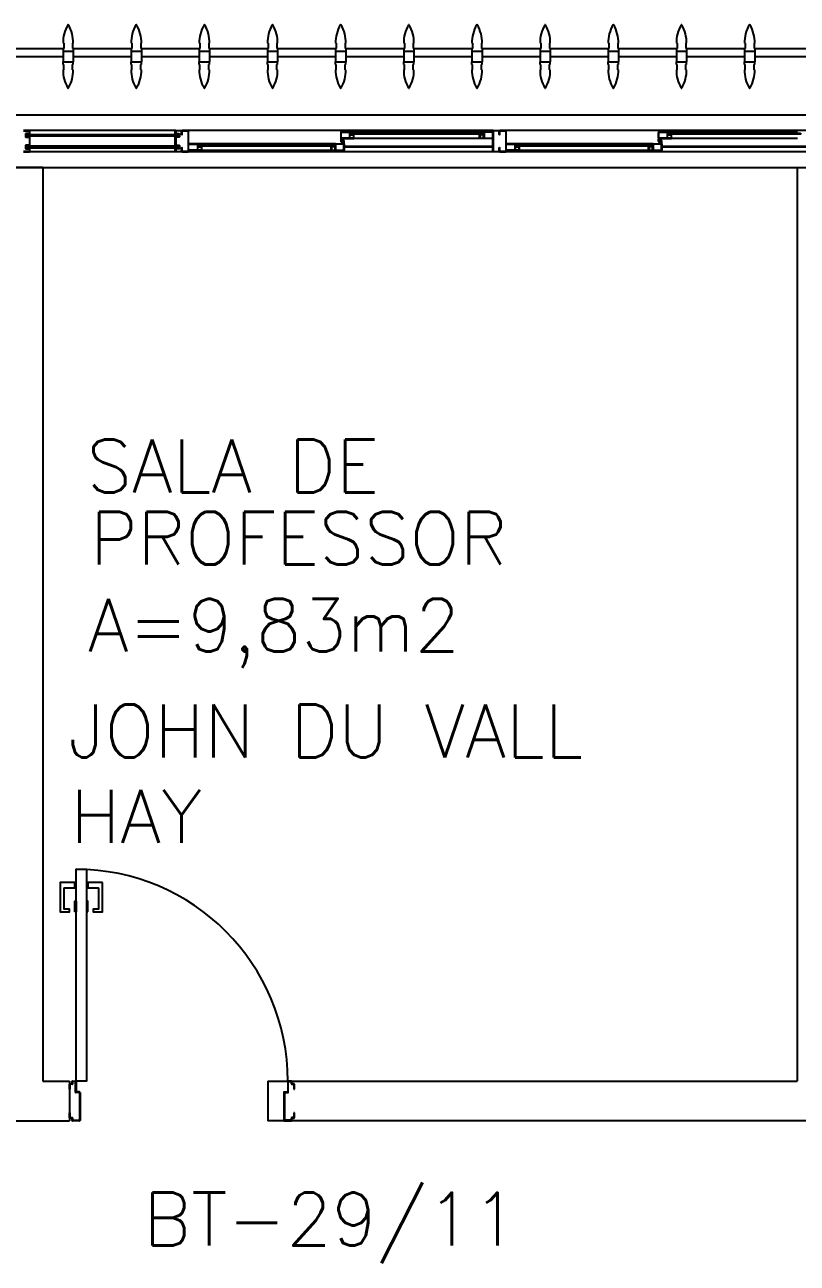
# Model space of a CAD drawing. Header units: millimetres. Extents: x 2128 to 2646, y 1972 to 2207.
# Drawn here: x 2404.043 to 2406.961, y 2021.227 to 2025.905 of the extents above; entities that cross this region are included whole.
import ezdxf

# ---------------------------------------------------------------- set-up
doc = ezdxf.new("R2010")
doc.units = ezdxf.units.MM
for name, color, linetype in [('AR-ALV', 2, 'Continuous'), ('AR-ESQ', 1, 'Continuous'), ('AR-PEITORIL', 1, 'Continuous'), ('AR-PORTA', 1, 'Continuous'), ('BR-PAINEL', 1, 'Continuous'), ('BR-SUPORTE', 1, 'Continuous'), ('DT-ESQ-BAGUETE-C', 1, 'Continuous'), ('DT-ESQ-BAGUETE-V', 1, 'Continuous'), ('DT-ESQ-CHAPA DOBRADA-V', 1, 'Continuous'), ('DT-ESQ-MARCO-V', 1, 'Continuous'), ('DT-ESQ-PERFIL CADEIRA-C', 2, 'Continuous'), ('DT-ESQ-PERFIL CADEIRA-V', 2, 'Continuous'), ('DT-ESQ-PERFIL U SIMPLES-C', 2, 'Continuous'), ('DT-ESQ-PERFIL U-C', 2, 'Continuous'), ('DT-ESQ-PERFIL U-V', 1, 'Continuous'), ('DT-ESQ-VIDRO-C', 2, 'Continuous'), ('DT-ESQ-VIDRO-V', 71, 'Continuous'), ('DT-TXTMOD', 1, 'Continuous'), ('ENDEREÇO', 2, 'Continuous'), ('maçaneta', 1, 'Continuous'), ('mov', 1, 'Continuous'), ('PM-PERFIL U-C', 2, 'Continuous'), ('pm1', 2, 'Continuous'), ('TEXTO', 2, 'Continuous'), ('Área', 2, 'Continuous')]:
    doc.layers.add(name, color=color, linetype=linetype)
doc.styles.add('S10', font='simplex.shx', dxfattribs={"height": 0.1})
doc.styles.add('UNB-100', font='simplex.shx', dxfattribs={"height": 0.2})
doc.styles.add('UNB1-100', font='simplex.shx', dxfattribs={"height": 0.2})

# ---------------------------------------------------------------- blocks, each defined once
blk = doc.blocks.new('EF35-P')
at = {"layer": 'DT-ESQ-BAGUETE-C', "ltscale": 0.1}
for points in [[(1.41, -0.08), (1.3965, -0.08), (1.3965, -0.0785), (1.4095, -0.0785, 0.414214), (1.41, -0.078), (1.41, -0.067, 0.414214), (1.4095, -0.0665), (1.3965, -0.0665), (1.3965, -0.065), (1.41, -0.065, -0.414214), (1.4115, -0.0665), (1.4115, -0.0785, -0.414214)], [(1.9015, -0.08), (1.915, -0.08), (1.915, -0.0785), (1.902, -0.0785, -0.414214), (1.9015, -0.078), (1.9015, -0.067, -0.414214), (1.902, -0.0665), (1.915, -0.0665), (1.915, -0.065), (1.9015, -0.065, 0.414214), (1.9, -0.0665), (1.9, -0.0785, 0.414214)], [(2.61, -0.08), (2.5965, -0.08), (2.5965, -0.0785), (2.6095, -0.0785, 0.414214), (2.61, -0.078), (2.61, -0.067, 0.414214), (2.6095, -0.0665), (2.5965, -0.0665), (2.5965, -0.065), (2.61, -0.065, -0.414214), (2.6115, -0.0665), (2.6115, -0.0785, -0.414214)], [(3.1015, -0.08), (3.115, -0.08), (3.115, -0.0785), (3.102, -0.0785, -0.414214), (3.1015, -0.078), (3.1015, -0.067, -0.414214), (3.102, -0.0665), (3.115, -0.0665), (3.115, -0.065), (3.1015, -0.065, 0.414214), (3.1, -0.0665), (3.1, -0.0785, 0.414214)], [(1.3265, -0.125), (1.34, -0.125), (1.34, -0.1235), (1.327, -0.1235, -0.414214), (1.3265, -0.123), (1.3265, -0.112, -0.414214), (1.327, -0.1115), (1.34, -0.1115), (1.34, -0.11), (1.3265, -0.11, 0.414214), (1.325, -0.1115), (1.325, -0.1235, 0.414214)], [(2.0485, -0.125), (2.035, -0.125), (2.035, -0.1235), (2.048, -0.1235, 0.414214), (2.0485, -0.123), (2.0485, -0.112, 0.414214), (2.048, -0.1115), (2.035, -0.1115), (2.035, -0.11), (2.0485, -0.11, -0.414214), (2.05, -0.1115), (2.05, -0.1235, -0.414214)], [(2.5265, -0.125), (2.54, -0.125), (2.54, -0.1235), (2.527, -0.1235, -0.414214), (2.5265, -0.123), (2.5265, -0.112, -0.414214), (2.527, -0.1115), (2.54, -0.1115), (2.54, -0.11), (2.5265, -0.11, 0.414214), (2.525, -0.1115), (2.525, -0.1235, 0.414214)]]:
    blk.add_lwpolyline(points, format="xyb", close=True, dxfattribs=at)
at = {"layer": 'DT-ESQ-BAGUETE-V', "ltscale": 0.1}
for p, q in [((1.41, -0.065), (1.9015, -0.065)), ((2.61, -0.065), (3.1015, -0.065)), ((0.8485, -0.11), (1.3265, -0.11)), ((2.0485, -0.11), (2.5265, -0.11))]:
    blk.add_line(p, q, dxfattribs=at)
at = {"layer": 'DT-ESQ-CHAPA DOBRADA-V', "ltscale": 0.1}
for p, q in [((0.8, -0.077), (1.3615, -0.077)), ((0.8, -0.08), (1.3615, -0.08)), ((2, -0.077), (2.5615, -0.077)), ((2, -0.08), (2.5615, -0.08))]:
    blk.add_line(p, q, dxfattribs=at)
at = {"layer": 'DT-ESQ-MARCO-V', "ltscale": 0.1}
for p, q in [((3.1985, -0.06), (3.7515, -0.06)), ((3.1985, -0.14), (3.7515, -0.14))]:
    blk.add_line(p, q, dxfattribs=at)
at = {"layer": 'DT-ESQ-PERFIL CADEIRA-C', "ltscale": 0.1}
for p, q in [((1.3635, -0.0885), (1.41, -0.0885)), ((1.95, -0.0885), (1.9015, -0.0885)), ((2.5635, -0.0885), (2.61, -0.0885)), ((3.15, -0.0885), (3.1015, -0.0885)), ((1.373, -0.1335), (1.3265, -0.1335)), ((2, -0.1335), (2.0485, -0.1335)), ((2.573, -0.1335), (2.5265, -0.1335))]:
    blk.add_line(p, q, dxfattribs=at)
for points in [[(1.41, -0.087, -1), (1.41, -0.09), (1.3635, -0.09, -0.414214), (1.3615, -0.088), (1.3615, -0.067, -0.414214), (1.3635, -0.065), (1.395, -0.065, -0.414214), (1.3965, -0.0665), (1.3965, -0.087)], [(1.3965, -0.0885, -0.198913), (1.3954, -0.0881, -0.198913), (1.395, -0.087), (1.395, -0.067, 0.414214), (1.3945, -0.0665), (1.3635, -0.0665, 0.414214), (1.363, -0.067), (1.363, -0.088, 0.414214), (1.3635, -0.0885)], [(1.9015, -0.09), (1.95, -0.09), (1.95, -0.0885), (1.915, -0.0885, 0.198912), (1.9161, -0.0881, 0.198913), (1.9165, -0.087), (1.9165, -0.067, -0.414214), (1.917, -0.0665), (1.95, -0.0665), (1.95, -0.065), (1.9165, -0.065, 0.414214), (1.915, -0.0665), (1.915, -0.0785), (1.915, -0.08), (1.915, -0.087), (1.9015, -0.087, 1)], [(2.61, -0.087, -1), (2.61, -0.09), (2.5635, -0.09, -0.414214), (2.5615, -0.088), (2.5615, -0.067, -0.414214), (2.5635, -0.065), (2.595, -0.065, -0.414214), (2.5965, -0.0665), (2.5965, -0.087)], [(2.5965, -0.0885, -0.198913), (2.5954, -0.0881, -0.198913), (2.595, -0.087), (2.595, -0.067, 0.414214), (2.5945, -0.0665), (2.5635, -0.0665, 0.414214), (2.563, -0.067), (2.563, -0.088, 0.414214), (2.5635, -0.0885)], [(3.1015, -0.09), (3.15, -0.09), (3.15, -0.0885), (3.115, -0.0885, 0.198912), (3.1161, -0.0881, 0.198913), (3.1165, -0.087), (3.1165, -0.067, -0.414214), (3.117, -0.0665), (3.15, -0.0665), (3.15, -0.065), (3.1165, -0.065, 0.414214), (3.115, -0.0665), (3.115, -0.0785), (3.115, -0.08), (3.115, -0.087), (3.1015, -0.087, 1)], [(1.3265, -0.132, 1), (1.3265, -0.135), (1.373, -0.135, 0.414214), (1.375, -0.133), (1.375, -0.112, 0.414214), (1.373, -0.11), (1.3415, -0.11, 0.414214), (1.34, -0.1115), (1.34, -0.132)], [(1.34, -0.1335, 0.198913), (1.3411, -0.1331, 0.198913), (1.3415, -0.132), (1.3415, -0.112, -0.414214), (1.342, -0.1115), (1.373, -0.1115, -0.414214), (1.3735, -0.112), (1.3735, -0.133, -0.414214), (1.373, -0.1335)], [(2.0485, -0.135), (2, -0.135), (2, -0.1335), (2.035, -0.1335, -0.198912), (2.0339, -0.1331, -0.198913), (2.0335, -0.132), (2.0335, -0.112, 0.414214), (2.033, -0.1115), (2, -0.1115), (2, -0.11), (2.0335, -0.11, -0.414214), (2.035, -0.1115), (2.035, -0.1235), (2.035, -0.125), (2.035, -0.132), (2.0485, -0.132, -1)], [(2.5265, -0.132, 1), (2.5265, -0.135), (2.573, -0.135, 0.414214), (2.575, -0.133), (2.575, -0.112, 0.414214), (2.573, -0.11), (2.5415, -0.11, 0.414214), (2.54, -0.1115), (2.54, -0.132)], [(2.54, -0.1335, 0.198913), (2.5411, -0.1331, 0.198913), (2.5415, -0.132), (2.5415, -0.112, -0.414214), (2.542, -0.1115), (2.573, -0.1115, -0.414214), (2.5735, -0.112), (2.5735, -0.133, -0.414214), (2.573, -0.1335)]]:
    blk.add_lwpolyline(points, format="xyb", close=True, dxfattribs=at)
at = {"layer": 'DT-ESQ-PERFIL CADEIRA-V', "ltscale": 0.1}
for p, q in [((1.395, -0.09), (1.9015, -0.09)), ((2.595, -0.09), (3.1015, -0.09)), ((0.8485, -0.135), (1.3265, -0.135)), ((2.0485, -0.135), (2.5265, -0.135))]:
    blk.add_line(p, q, dxfattribs=at)
at = {"layer": 'DT-ESQ-PERFIL U SIMPLES-C', "ltscale": 0.1}
for points in [[(1.3635, -0.102), (1.3715, -0.102), (1.3715, -0.1005), (1.3635, -0.1005, -0.414214), (1.363, -0.1), (1.363, -0.092, -0.414214), (1.3635, -0.0915), (1.3715, -0.0915), (1.3715, -0.09), (1.3635, -0.09, 0.414214), (1.3615, -0.092), (1.3615, -0.1, 0.414214)], [(2.5635, -0.102), (2.5715, -0.102), (2.5715, -0.1005), (2.5635, -0.1005, -0.414214), (2.563, -0.1), (2.563, -0.092, -0.414214), (2.5635, -0.0915), (2.5715, -0.0915), (2.5715, -0.09), (2.5635, -0.09, 0.414214), (2.5615, -0.092), (2.5615, -0.1, 0.414214)], [(1.373, -0.098), (1.365, -0.098), (1.365, -0.0995), (1.373, -0.0995, -0.414214), (1.3735, -0.1), (1.3735, -0.108, -0.414214), (1.373, -0.1085), (1.365, -0.1085), (1.365, -0.11), (1.373, -0.11, 0.414214), (1.375, -0.108), (1.375, -0.1, 0.414214)], [(2.573, -0.098), (2.565, -0.098), (2.565, -0.0995), (2.573, -0.0995, -0.414214), (2.5735, -0.1), (2.5735, -0.108, -0.414214), (2.573, -0.1085), (2.565, -0.1085), (2.565, -0.11), (2.573, -0.11, 0.414214), (2.575, -0.108), (2.575, -0.1, 0.414214)]]:
    blk.add_lwpolyline(points, format="xyb", close=True, dxfattribs=at)
at = {"layer": 'DT-ESQ-PERFIL U-C', "ltscale": 0.1}
for points in [[(1.975, -0.0615, 0.414214), (1.9735, -0.06), (1.9515, -0.06, 0.414214), (1.95, -0.0615), (1.95, -0.1385, 0.414214), (1.9515, -0.14), (1.9735, -0.14, 0.414214), (1.975, -0.1385), (1.975, -0.125), (1.9735, -0.125), (1.9735, -0.138, -0.414214), (1.973, -0.1385), (1.952, -0.1385, -0.414214), (1.9515, -0.138), (1.9515, -0.062, -0.414214), (1.952, -0.0615), (1.973, -0.0615, -0.414214), (1.9735, -0.062), (1.9735, -0.075), (1.975, -0.075)], [(1.975, -0.0615, -0.414214), (1.9765, -0.06), (1.9985, -0.06, -0.414214), (2, -0.0615), (2, -0.1385, -0.414214), (1.9985, -0.14), (1.9765, -0.14, -0.414214), (1.975, -0.1385), (1.975, -0.125), (1.9765, -0.125), (1.9765, -0.138, 0.414214), (1.977, -0.1385), (1.998, -0.1385, 0.414214), (1.9985, -0.138), (1.9985, -0.062, 0.414214), (1.998, -0.0615), (1.977, -0.0615, 0.414214), (1.9765, -0.062), (1.9765, -0.075), (1.975, -0.075)], [(3.175, -0.0615, 0.414214), (3.1735, -0.06), (3.1515, -0.06, 0.414214), (3.15, -0.0615), (3.15, -0.1385, 0.414214), (3.1515, -0.14), (3.1735, -0.14, 0.414214), (3.175, -0.1385), (3.175, -0.125), (3.1735, -0.125), (3.1735, -0.138, -0.414214), (3.173, -0.1385), (3.152, -0.1385, -0.414214), (3.1515, -0.138), (3.1515, -0.062, -0.414214), (3.152, -0.0615), (3.173, -0.0615, -0.414214), (3.1735, -0.062), (3.1735, -0.075), (3.175, -0.075)], [(3.2, -0.1285), (3.2, -0.1385, -0.414214), (3.1985, -0.14), (3.1765, -0.14, -0.414214), (3.175, -0.1385), (3.175, -0.125), (3.1765, -0.125), (3.1765, -0.138, 0.414214), (3.177, -0.1385), (3.198, -0.1385, 0.414214), (3.1985, -0.138), (3.1985, -0.1285), (3.1855, -0.1285, -0.414214), (3.184, -0.127), (3.184, -0.117, -0.414214), (3.1855, -0.1155), (3.1985, -0.1155), (3.1985, -0.0845), (3.1855, -0.0845, -0.414214), (3.184, -0.083), (3.184, -0.073, -0.414214), (3.1855, -0.0715), (3.1985, -0.0715), (3.1985, -0.062, 0.414214), (3.198, -0.0615), (3.177, -0.0615, 0.414214), (3.1765, -0.062), (3.1765, -0.075), (3.175, -0.075), (3.175, -0.0615, -0.414214), (3.1765, -0.06), (3.1985, -0.06, -0.414214), (3.2, -0.0615), (3.2, -0.0715, -0.414214), (3.1985, -0.073), (3.1855, -0.073), (3.1855, -0.083), (3.1985, -0.083), (3.1985, -0.083, -0.414214), (3.2, -0.0845), (3.2, -0.1155, -0.414214), (3.1985, -0.117), (3.1985, -0.117), (3.1855, -0.117), (3.1855, -0.127), (3.1985, -0.127, -0.414214)]]:
    blk.add_lwpolyline(points, format="xyb", close=True, dxfattribs=at)
for points in [[(3.773, -0.1385), (3.752, -0.1385, -0.414214), (3.7515, -0.138), (3.7515, -0.1285), (3.7645, -0.1285, 0.414214), (3.766, -0.127), (3.766, -0.117, 0.414214), (3.7645, -0.1155), (3.7515, -0.1155), (3.7515, -0.0845), (3.7645, -0.0845, 0.414214), (3.766, -0.083), (3.766, -0.073, 0.414214), (3.7645, -0.0715), (3.7515, -0.0715), (3.7515, -0.062, -0.414214), (3.752, -0.0615), (3.773, -0.0615, -0.414214)], [(3.7735, -0.06), (3.7515, -0.06, 0.414214), (3.75, -0.0615), (3.75, -0.0715, 0.414214), (3.7515, -0.073), (3.7645, -0.073), (3.7645, -0.083), (3.7515, -0.083), (3.7515, -0.083, 0.414214), (3.75, -0.0845), (3.75, -0.1155, 0.414214), (3.7515, -0.117), (3.7515, -0.117), (3.7645, -0.117), (3.7645, -0.127), (3.7515, -0.127, 0.414214), (3.75, -0.1285), (3.75, -0.1385, 0.414214), (3.7515, -0.14), (3.7735, -0.14, 0.414214)]]:
    blk.add_lwpolyline(points, format="xyb", dxfattribs=at)
at = {"layer": 'DT-ESQ-PERFIL U-V', "ltscale": 0.1}
for p, q in [((0.7985, -0.06), (1.9515, -0.06)), ((1.9985, -0.06), (3.1515, -0.06)), ((0.7985, -0.14), (1.9515, -0.14)), ((1.9985, -0.14), (3.1515, -0.14))]:
    blk.add_line(p, q, dxfattribs=at)
at = {"layer": 'DT-ESQ-VIDRO-C', "ltscale": 0.1}
for points in [[(1.9125, -0.085), (1.9125, -0.082), (1.399, -0.082), (1.399, -0.085)], [(3.1125, -0.085), (3.1125, -0.082), (2.599, -0.082), (2.599, -0.085)], [(3.7625, -0.081), (3.7625, -0.075), (3.1875, -0.075), (3.1875, -0.081)], [(0.838, -0.13), (0.838, -0.127), (1.337, -0.127), (1.337, -0.13)], [(2.038, -0.13), (2.038, -0.127), (2.537, -0.127), (2.537, -0.13)]]:
    blk.add_lwpolyline(points, close=True, dxfattribs=at)
at = {"layer": 'DT-ESQ-VIDRO-V', "ltscale": 0.1}
blk.add_lwpolyline([(3.7625, -0.119), (3.7625, -0.125), (3.1875, -0.125), (3.1875, -0.119)], close=True, dxfattribs=at)
at = {"layer": 'DT-TXTMOD', "ltscale": 0.1, "style": 'S10', "flags": 3}
for tag, p in [('M01', (0.025, -0.28)), ('M02', (0.3253, -0.28)), ('M03', (0.627, -0.28)), ('M04', (0.9288, -0.28)), ('M05', (1.2306, -0.28)), ('M06', (1.5323, -0.28)), ('M07', (1.8341, -0.28)), ('M08', (2.1359, -0.28)), ('M09', (2.4376, -0.28)), ('M10', (2.7394, -0.28)), ('M11', (3.0412, -0.28)), ('M12', (3.3429, -0.28)), ('M13', (3.6447, -0.28)), ('M14', (3.9464, -0.28)), ('M15', (4.2482, -0.28)), ('M16', (4.55, -0.28)), ('M17', (4.8517, -0.28))]:
    blk.add_attdef(tag, p, '', height=0.1, dxfattribs=at)
blk = doc.blocks.new('PM3')
at = {"layer": 'maçaneta'}
for points in [[(0.02, 0.825), (-0.035, 0.825), (-0.035, 0.715), (0, 0.715), (0, 0.725), (-0.02, 0.725), (-0.02, 0.8035, -0.414214), (-0.0185, 0.805), (0.02, 0.805)], [(0.125, 0.825), (0.07, 0.825), (0.07, 0.805), (0.1085, 0.805, -0.414214), (0.11, 0.8035), (0.11, 0.725), (0.09, 0.725), (0.09, 0.715), (0.125, 0.715)]]:
    blk.add_lwpolyline(points, format="xyb", close=True, dxfattribs=at)
for points in [[(0.02, 0.715), (0.02, 0.755), (0.025, 0.755), (0.025, 0.715)], [(0.07, 0.715), (0.07, 0.755), (0.065, 0.755), (0.065, 0.715)]]:
    blk.add_lwpolyline(points, close=True, dxfattribs=at)
at = {"layer": 'mov'}
blk.add_arc((0.025, 0.075), 0.8, 0, 90, dxfattribs=at)
at = {"layer": 'PM-PERFIL U-C'}
for p, q in [((0, 0.045), (0, 0.0635)), ((0.0015, 0.065), (0.01, 0.065)), ((0.002, 0.063), (0.002, 0.045)), ((0.0105, 0.063), (0.002, 0.063)), ((0.01, 0.065), (0.01, 0.0735)), ((0.0115, 0.075), (0.0235, 0.075)), ((0.012, 0.073), (0.012, 0.0645)), ((0.023, 0.073), (0.012, 0.073)), ((0.023, 0.0335), (0.023, 0.073)), ((0.025, 0.0735), (0.025, 0.034)), ((0.825, 0.0735), (0.825, 0.034)), ((0.8385, 0.075), (0.8265, 0.075)), ((0.827, 0.073), (0.838, 0.073)), ((0.827, 0.0335), (0.827, 0.073)), ((0.838, 0.073), (0.838, 0.0645)), ((0.8395, 0.063), (0.848, 0.063)), ((0.84, 0.065), (0.84, 0.0735)), ((0.8485, 0.065), (0.84, 0.065)), ((0.848, 0.063), (0.848, 0.045)), ((0.85, 0.045), (0.85, 0.0635)), ((0.002, 0.045), (0, 0.045)), ((0.038, 0.032), (0.0245, 0.032)), ((0.0385, 0.034), (0.025, 0.034)), ((0.038, 0.032), (0.038, -0.073)), ((0.04, 0.0325), (0.04, -0.0735)), ((0.81, 0.0325), (0.81, -0.0735)), ((0.8115, 0.034), (0.825, 0.034)), ((0.812, 0.032), (0.8255, 0.032)), ((0.812, 0.032), (0.812, -0.073)), ((0.848, 0.045), (0.85, 0.045)), ((0, -0.045), (0.002, -0.045)), ((0, -0.0635), (0, -0.045)), ((0.002, -0.045), (0.002, -0.063)), ((0.85, -0.045), (0.848, -0.045)), ((0.848, -0.045), (0.848, -0.063)), ((0.85, -0.0635), (0.85, -0.045)), ((0.01, -0.065), (0.0015, -0.065)), ((0.002, -0.063), (0.0105, -0.063)), ((0.01, -0.0735), (0.01, -0.065)), ((0.0385, -0.075), (0.0115, -0.075)), ((0.012, -0.0645), (0.012, -0.073)), ((0.012, -0.073), (0.038, -0.073)), ((0.8115, -0.075), (0.8385, -0.075)), ((0.838, -0.073), (0.812, -0.073)), ((0.838, -0.0645), (0.838, -0.073)), ((0.848, -0.063), (0.8395, -0.063)), ((0.84, -0.0735), (0.84, -0.065)), ((0.84, -0.065), (0.8485, -0.065))]:
    blk.add_line(p, q, dxfattribs=at)
for centre, start, end in [((0.0015, 0.0635), 90, 180), ((0.0115, 0.0735), 90, 180), ((0.0105, 0.0645), 270, 0), ((0.0235, 0.0735), 360, 90), ((0.8265, 0.0735), 90, 180), ((0.8395, 0.0645), 180, 270), ((0.8385, 0.0735), 0, 90), ((0.8485, 0.0635), 0, 90), ((0.0245, 0.0335), 180, 270), ((0.0385, 0.0325), 0, 90), ((0.8115, 0.0325), 90, 180), ((0.8255, 0.0335), 270, 0), ((0.0015, -0.0635), 180, 270), ((0.0115, -0.0735), 180, 270), ((0.0105, -0.0645), 0, 90), ((0.0385, -0.0735), 269.9386, 0), ((0.8115, -0.0735), 180, 270.0614), ((0.8395, -0.0645), 90, 180), ((0.8385, -0.0735), 270, 0), ((0.8485, -0.0635), 270, 0)]:
    blk.add_arc(centre, 0.0015, start, end, dxfattribs=at)
at = {"layer": 'pm1'}
blk.add_lwpolyline([(0.065, 0.875), (0.065, 0.075), (0.025, 0.075), (0.025, 0.875)], close=True, dxfattribs=at)

msp = doc.modelspace()

# ---------------------------------------------------------------- linework, layer by layer
at = {"layer": 'AR-ALV'}
for p, q in [((2404.1115, 2025.3651), (2403.9615, 2025.3651)), ((2404.1115, 2025.3651), (2404.1115, 2021.9151)), ((2406.9615, 2025.3651), (2406.9615, 2021.9151)), ((2404.1115, 2021.9151), (2404.2115, 2021.9151)), ((2404.2115, 2021.9151), (2404.2115, 2021.7651)), ((2404.9615, 2021.9151), (2404.9615, 2021.7651)), ((2404.9615, 2021.9151), (2406.9615, 2021.9151)), ((2403.8615, 2021.7651), (2404.2115, 2021.7651)), ((2409.0115, 2021.7651), (2404.9615, 2021.7651))]:
    msp.add_line(p, q, dxfattribs=at)
at = {"layer": 'AR-PEITORIL'}
for p, q in [((2402.6615, 2025.5651), (2407.8115, 2025.5651)), ((2402.6615, 2025.3651), (2407.8115, 2025.3651))]:
    msp.add_line(p, q, dxfattribs=at)
at = {"layer": 'BR-PAINEL'}
for p, q in [((2404.1873, 2025.8351), (2404.1898, 2025.8351)), ((2404.1898, 2025.8351), (2404.1898, 2025.8151)), ((2404.2232, 2025.8351), (2404.2232, 2025.8151)), ((2404.2257, 2025.8351), (2404.2232, 2025.8351)), ((2404.4448, 2025.8351), (2404.4473, 2025.8351)), ((2404.4473, 2025.8351), (2404.4473, 2025.8151)), ((2404.4807, 2025.8351), (2404.4807, 2025.8151)), ((2404.4832, 2025.8351), (2404.4807, 2025.8351)), ((2404.7023, 2025.8351), (2404.7048, 2025.8351)), ((2404.7048, 2025.8351), (2404.7048, 2025.8151)), ((2404.7382, 2025.8351), (2404.7382, 2025.8151)), ((2404.7407, 2025.8351), (2404.7382, 2025.8351)), ((2404.9598, 2025.8351), (2404.9623, 2025.8351)), ((2404.9623, 2025.8351), (2404.9623, 2025.8151)), ((2404.9957, 2025.8351), (2404.9957, 2025.8151)), ((2404.9982, 2025.8351), (2404.9957, 2025.8351)), ((2405.2173, 2025.8351), (2405.2198, 2025.8351)), ((2405.2198, 2025.8351), (2405.2198, 2025.8151)), ((2405.2532, 2025.8351), (2405.2532, 2025.8151)), ((2405.2557, 2025.8351), (2405.2532, 2025.8351)), ((2405.4748, 2025.8351), (2405.4773, 2025.8351)), ((2405.4773, 2025.8351), (2405.4773, 2025.8151)), ((2405.5107, 2025.8351), (2405.5107, 2025.8151)), ((2405.5132, 2025.8351), (2405.5107, 2025.8351)), ((2405.7323, 2025.8351), (2405.7348, 2025.8351)), ((2405.7348, 2025.8351), (2405.7348, 2025.8151)), ((2405.7682, 2025.8351), (2405.7682, 2025.8151)), ((2405.7707, 2025.8351), (2405.7682, 2025.8351)), ((2405.9898, 2025.8351), (2405.9923, 2025.8351)), ((2405.9923, 2025.8351), (2405.9923, 2025.8151)), ((2406.0257, 2025.8351), (2406.0257, 2025.8151)), ((2406.0282, 2025.8351), (2406.0257, 2025.8351)), ((2406.2473, 2025.8351), (2406.2498, 2025.8351)), ((2406.2498, 2025.8351), (2406.2498, 2025.8151)), ((2406.2832, 2025.8351), (2406.2832, 2025.8151)), ((2406.2857, 2025.8351), (2406.2832, 2025.8351)), ((2406.5048, 2025.8351), (2406.5073, 2025.8351)), ((2406.5073, 2025.8351), (2406.5073, 2025.8151)), ((2406.5407, 2025.8351), (2406.5407, 2025.8151)), ((2406.5432, 2025.8351), (2406.5407, 2025.8351)), ((2406.7623, 2025.8351), (2406.7648, 2025.8351)), ((2406.7648, 2025.8351), (2406.7648, 2025.8151)), ((2406.7982, 2025.8351), (2406.7982, 2025.8151)), ((2406.8007, 2025.8351), (2406.7982, 2025.8351)), ((2404.1873, 2025.8151), (2404.1873, 2025.8051)), ((2404.1873, 2025.8151), (2404.1898, 2025.8151)), ((2404.1873, 2025.8051), (2404.2257, 2025.8051)), ((2404.1873, 2025.8051), (2404.1873, 2025.7651)), ((2404.2257, 2025.8151), (2404.2232, 2025.8151)), ((2404.2257, 2025.8151), (2404.2257, 2025.8051)), ((2404.2257, 2025.8051), (2404.2257, 2025.7651)), ((2404.4448, 2025.8151), (2404.4448, 2025.8051)), ((2404.4448, 2025.8151), (2404.4473, 2025.8151)), ((2404.4448, 2025.8051), (2404.4832, 2025.8051)), ((2404.4448, 2025.8051), (2404.4448, 2025.7651)), ((2404.4832, 2025.8151), (2404.4807, 2025.8151)), ((2404.4832, 2025.8151), (2404.4832, 2025.8051)), ((2404.4832, 2025.8051), (2404.4832, 2025.7651)), ((2404.7023, 2025.8151), (2404.7023, 2025.8051)), ((2404.7023, 2025.8151), (2404.7048, 2025.8151)), ((2404.7023, 2025.8051), (2404.7407, 2025.8051)), ((2404.7023, 2025.8051), (2404.7023, 2025.7651)), ((2404.7407, 2025.8151), (2404.7382, 2025.8151)), ((2404.7407, 2025.8151), (2404.7407, 2025.8051)), ((2404.7407, 2025.8051), (2404.7407, 2025.7651)), ((2404.9598, 2025.8151), (2404.9598, 2025.8051)), ((2404.9598, 2025.8151), (2404.9623, 2025.8151)), ((2404.9598, 2025.8051), (2404.9982, 2025.8051)), ((2404.9598, 2025.8051), (2404.9598, 2025.7651)), ((2404.9982, 2025.8151), (2404.9957, 2025.8151)), ((2404.9982, 2025.8151), (2404.9982, 2025.8051)), ((2404.9982, 2025.8051), (2404.9982, 2025.7651)), ((2405.2173, 2025.8151), (2405.2173, 2025.8051)), ((2405.2173, 2025.8151), (2405.2198, 2025.8151)), ((2405.2173, 2025.8051), (2405.2557, 2025.8051)), ((2405.2173, 2025.8051), (2405.2173, 2025.7651)), ((2405.2557, 2025.8151), (2405.2532, 2025.8151)), ((2405.2557, 2025.8151), (2405.2557, 2025.8051)), ((2405.2557, 2025.8051), (2405.2557, 2025.7651)), ((2405.4748, 2025.8151), (2405.4748, 2025.8051)), ((2405.4748, 2025.8151), (2405.4773, 2025.8151)), ((2405.4748, 2025.8051), (2405.5132, 2025.8051)), ((2405.4748, 2025.8051), (2405.4748, 2025.7651)), ((2405.5132, 2025.8151), (2405.5107, 2025.8151)), ((2405.5132, 2025.8151), (2405.5132, 2025.8051)), ((2405.5132, 2025.8051), (2405.5132, 2025.7651)), ((2405.7323, 2025.8151), (2405.7323, 2025.8051)), ((2405.7323, 2025.8151), (2405.7348, 2025.8151)), ((2405.7323, 2025.8051), (2405.7707, 2025.8051)), ((2405.7323, 2025.8051), (2405.7323, 2025.7651)), ((2405.7707, 2025.8151), (2405.7682, 2025.8151)), ((2405.7707, 2025.8151), (2405.7707, 2025.8051)), ((2405.7707, 2025.8051), (2405.7707, 2025.7651)), ((2405.9898, 2025.8151), (2405.9898, 2025.8051)), ((2405.9898, 2025.8151), (2405.9923, 2025.8151)), ((2405.9898, 2025.8051), (2406.0282, 2025.8051)), ((2405.9898, 2025.8051), (2405.9898, 2025.7651)), ((2406.0282, 2025.8151), (2406.0257, 2025.8151)), ((2406.0282, 2025.8151), (2406.0282, 2025.8051)), ((2406.0282, 2025.8051), (2406.0282, 2025.7651)), ((2406.2473, 2025.8151), (2406.2473, 2025.8051)), ((2406.2473, 2025.8151), (2406.2498, 2025.8151)), ((2406.2473, 2025.8051), (2406.2857, 2025.8051)), ((2406.2473, 2025.8051), (2406.2473, 2025.7651)), ((2406.2857, 2025.8151), (2406.2832, 2025.8151)), ((2406.2857, 2025.8151), (2406.2857, 2025.8051)), ((2406.2857, 2025.8051), (2406.2857, 2025.7651)), ((2406.5048, 2025.8151), (2406.5048, 2025.8051)), ((2406.5048, 2025.8151), (2406.5073, 2025.8151)), ((2406.5048, 2025.8051), (2406.5432, 2025.8051)), ((2406.5048, 2025.8051), (2406.5048, 2025.7651)), ((2406.5432, 2025.8151), (2406.5407, 2025.8151)), ((2406.5432, 2025.8151), (2406.5432, 2025.8051)), ((2406.5432, 2025.8051), (2406.5432, 2025.7651)), ((2406.7623, 2025.8151), (2406.7623, 2025.8051)), ((2406.7623, 2025.8151), (2406.7648, 2025.8151)), ((2406.7623, 2025.8051), (2406.8007, 2025.8051)), ((2406.7623, 2025.8051), (2406.7623, 2025.7651)), ((2406.8007, 2025.8151), (2406.7982, 2025.8151)), ((2406.8007, 2025.8151), (2406.8007, 2025.8051)), ((2406.8007, 2025.8051), (2406.8007, 2025.7651)), ((2404.1873, 2025.7651), (2404.2257, 2025.7651)), ((2404.1873, 2025.7551), (2404.1873, 2025.7651)), ((2404.1873, 2025.7551), (2404.1898, 2025.7551)), ((2404.1873, 2025.7351), (2404.1898, 2025.7351)), ((2404.1898, 2025.7351), (2404.1898, 2025.7551)), ((2404.2257, 2025.7551), (2404.2232, 2025.7551)), ((2404.2232, 2025.7351), (2404.2232, 2025.7551)), ((2404.2257, 2025.7351), (2404.2232, 2025.7351)), ((2404.2257, 2025.7551), (2404.2257, 2025.7651)), ((2404.4448, 2025.7651), (2404.4832, 2025.7651)), ((2404.4448, 2025.7551), (2404.4448, 2025.7651)), ((2404.4448, 2025.7551), (2404.4473, 2025.7551)), ((2404.4448, 2025.7351), (2404.4473, 2025.7351)), ((2404.4473, 2025.7351), (2404.4473, 2025.7551)), ((2404.4832, 2025.7551), (2404.4807, 2025.7551)), ((2404.4807, 2025.7351), (2404.4807, 2025.7551)), ((2404.4832, 2025.7351), (2404.4807, 2025.7351)), ((2404.4832, 2025.7551), (2404.4832, 2025.7651)), ((2404.7023, 2025.7651), (2404.7407, 2025.7651)), ((2404.7023, 2025.7551), (2404.7023, 2025.7651)), ((2404.7023, 2025.7551), (2404.7048, 2025.7551)), ((2404.7023, 2025.7351), (2404.7048, 2025.7351)), ((2404.7048, 2025.7351), (2404.7048, 2025.7551)), ((2404.7407, 2025.7551), (2404.7382, 2025.7551)), ((2404.7382, 2025.7351), (2404.7382, 2025.7551)), ((2404.7407, 2025.7351), (2404.7382, 2025.7351)), ((2404.7407, 2025.7551), (2404.7407, 2025.7651)), ((2404.9598, 2025.7651), (2404.9982, 2025.7651)), ((2404.9598, 2025.7551), (2404.9598, 2025.7651)), ((2404.9598, 2025.7551), (2404.9623, 2025.7551)), ((2404.9598, 2025.7351), (2404.9623, 2025.7351)), ((2404.9623, 2025.7351), (2404.9623, 2025.7551)), ((2404.9982, 2025.7551), (2404.9957, 2025.7551)), ((2404.9957, 2025.7351), (2404.9957, 2025.7551)), ((2404.9982, 2025.7351), (2404.9957, 2025.7351)), ((2404.9982, 2025.7551), (2404.9982, 2025.7651)), ((2405.2173, 2025.7651), (2405.2557, 2025.7651)), ((2405.2173, 2025.7551), (2405.2173, 2025.7651)), ((2405.2173, 2025.7551), (2405.2198, 2025.7551)), ((2405.2173, 2025.7351), (2405.2198, 2025.7351)), ((2405.2198, 2025.7351), (2405.2198, 2025.7551)), ((2405.2557, 2025.7551), (2405.2532, 2025.7551)), ((2405.2532, 2025.7351), (2405.2532, 2025.7551)), ((2405.2557, 2025.7351), (2405.2532, 2025.7351)), ((2405.2557, 2025.7551), (2405.2557, 2025.7651)), ((2405.4748, 2025.7651), (2405.5132, 2025.7651)), ((2405.4748, 2025.7551), (2405.4748, 2025.7651)), ((2405.4748, 2025.7551), (2405.4773, 2025.7551)), ((2405.4748, 2025.7351), (2405.4773, 2025.7351)), ((2405.4773, 2025.7351), (2405.4773, 2025.7551)), ((2405.5132, 2025.7551), (2405.5107, 2025.7551)), ((2405.5107, 2025.7351), (2405.5107, 2025.7551)), ((2405.5132, 2025.7351), (2405.5107, 2025.7351)), ((2405.5132, 2025.7551), (2405.5132, 2025.7651)), ((2405.7323, 2025.7651), (2405.7707, 2025.7651)), ((2405.7323, 2025.7551), (2405.7323, 2025.7651)), ((2405.7323, 2025.7551), (2405.7348, 2025.7551)), ((2405.7323, 2025.7351), (2405.7348, 2025.7351)), ((2405.7348, 2025.7351), (2405.7348, 2025.7551)), ((2405.7707, 2025.7551), (2405.7682, 2025.7551)), ((2405.7682, 2025.7351), (2405.7682, 2025.7551)), ((2405.7707, 2025.7351), (2405.7682, 2025.7351)), ((2405.7707, 2025.7551), (2405.7707, 2025.7651)), ((2405.9898, 2025.7651), (2406.0282, 2025.7651)), ((2405.9898, 2025.7551), (2405.9898, 2025.7651)), ((2405.9898, 2025.7551), (2405.9923, 2025.7551)), ((2405.9898, 2025.7351), (2405.9923, 2025.7351)), ((2405.9923, 2025.7351), (2405.9923, 2025.7551)), ((2406.0282, 2025.7551), (2406.0257, 2025.7551)), ((2406.0257, 2025.7351), (2406.0257, 2025.7551)), ((2406.0282, 2025.7351), (2406.0257, 2025.7351)), ((2406.0282, 2025.7551), (2406.0282, 2025.7651)), ((2406.2473, 2025.7651), (2406.2857, 2025.7651)), ((2406.2473, 2025.7551), (2406.2473, 2025.7651)), ((2406.2473, 2025.7551), (2406.2498, 2025.7551)), ((2406.2473, 2025.7351), (2406.2498, 2025.7351)), ((2406.2498, 2025.7351), (2406.2498, 2025.7551)), ((2406.2857, 2025.7551), (2406.2832, 2025.7551)), ((2406.2832, 2025.7351), (2406.2832, 2025.7551)), ((2406.2857, 2025.7351), (2406.2832, 2025.7351)), ((2406.2857, 2025.7551), (2406.2857, 2025.7651)), ((2406.5048, 2025.7651), (2406.5432, 2025.7651)), ((2406.5048, 2025.7551), (2406.5048, 2025.7651)), ((2406.5048, 2025.7551), (2406.5073, 2025.7551)), ((2406.5048, 2025.7351), (2406.5073, 2025.7351)), ((2406.5073, 2025.7351), (2406.5073, 2025.7551)), ((2406.5432, 2025.7551), (2406.5407, 2025.7551)), ((2406.5407, 2025.7351), (2406.5407, 2025.7551)), ((2406.5432, 2025.7351), (2406.5407, 2025.7351)), ((2406.5432, 2025.7551), (2406.5432, 2025.7651)), ((2406.7623, 2025.7651), (2406.8007, 2025.7651)), ((2406.7623, 2025.7551), (2406.7623, 2025.7651)), ((2406.7623, 2025.7551), (2406.7648, 2025.7551)), ((2406.7623, 2025.7351), (2406.7648, 2025.7351)), ((2406.7648, 2025.7351), (2406.7648, 2025.7551)), ((2406.8007, 2025.7551), (2406.7982, 2025.7551)), ((2406.7982, 2025.7351), (2406.7982, 2025.7551)), ((2406.8007, 2025.7351), (2406.7982, 2025.7351)), ((2406.8007, 2025.7551), (2406.8007, 2025.7651))]:
    msp.add_line(p, q, dxfattribs=at)
for centre, radius, start, end in [((2404.3123, 2025.839), 0.1251, 148.4721, 181.772), ((2404.2065, 2025.9038), 0.001, 37.1012, 142.8988), ((2404.1007, 2025.839), 0.1251, 358.228, 31.5279), ((2404.5698, 2025.839), 0.1251, 148.4721, 181.772), ((2404.464, 2025.9038), 0.001, 37.1012, 142.8988), ((2404.3582, 2025.839), 0.1251, 358.228, 31.5279), ((2404.8273, 2025.839), 0.1251, 148.4721, 181.772), ((2404.7215, 2025.9038), 0.001, 37.1012, 142.8988), ((2404.6157, 2025.839), 0.1251, 358.228, 31.5279), ((2405.0848, 2025.839), 0.1251, 148.4721, 181.772), ((2404.979, 2025.9038), 0.001, 37.1012, 142.8988), ((2404.8732, 2025.839), 0.1251, 358.228, 31.5279), ((2405.3423, 2025.839), 0.1251, 148.4721, 181.772), ((2405.2365, 2025.9038), 0.001, 37.1012, 142.8988), ((2405.1307, 2025.839), 0.1251, 358.228, 31.5279), ((2405.5998, 2025.839), 0.1251, 148.4721, 181.772), ((2405.494, 2025.9038), 0.001, 37.1012, 142.8988), ((2405.3882, 2025.839), 0.1251, 358.228, 31.5279), ((2405.8573, 2025.839), 0.1251, 148.4721, 181.772), ((2405.7515, 2025.9038), 0.001, 37.1012, 142.8988), ((2405.6457, 2025.839), 0.1251, 358.228, 31.5279), ((2406.1148, 2025.839), 0.1251, 148.4721, 181.772), ((2406.009, 2025.9038), 0.001, 37.1012, 142.8988), ((2405.9032, 2025.839), 0.1251, 358.228, 31.5279), ((2406.3723, 2025.839), 0.1251, 148.4721, 181.772), ((2406.2665, 2025.9038), 0.001, 37.1012, 142.8988), ((2406.1607, 2025.839), 0.1251, 358.228, 31.5279), ((2406.6298, 2025.839), 0.1251, 148.4721, 181.772), ((2406.524, 2025.9038), 0.001, 37.1012, 142.8988), ((2406.4182, 2025.839), 0.1251, 358.228, 31.5279), ((2406.8873, 2025.839), 0.1251, 148.4721, 181.772), ((2406.7815, 2025.9038), 0.001, 37.1012, 142.8988), ((2406.6757, 2025.839), 0.1251, 358.228, 31.5279), ((2404.3123, 2025.7313), 0.1251, 178.228, 211.5279), ((2404.1007, 2025.7313), 0.1251, 328.4721, 1.772), ((2404.5698, 2025.7313), 0.1251, 178.228, 211.5279), ((2404.3582, 2025.7313), 0.1251, 328.4721, 1.772), ((2404.8273, 2025.7313), 0.1251, 178.228, 211.5279), ((2404.6157, 2025.7313), 0.1251, 328.4721, 1.772), ((2405.0848, 2025.7313), 0.1251, 178.228, 211.5279), ((2404.8732, 2025.7313), 0.1251, 328.4721, 1.772), ((2405.3423, 2025.7313), 0.1251, 178.228, 211.5279), ((2405.1307, 2025.7313), 0.1251, 328.4721, 1.772), ((2405.5998, 2025.7313), 0.1251, 178.228, 211.5279), ((2405.3882, 2025.7313), 0.1251, 328.4721, 1.772), ((2405.8573, 2025.7313), 0.1251, 178.228, 211.5279), ((2405.6457, 2025.7313), 0.1251, 328.4721, 1.772), ((2406.1148, 2025.7313), 0.1251, 178.228, 211.5279), ((2405.9032, 2025.7313), 0.1251, 328.4721, 1.772), ((2406.3723, 2025.7313), 0.1251, 178.228, 211.5279), ((2406.1607, 2025.7313), 0.1251, 328.4721, 1.772), ((2406.6298, 2025.7313), 0.1251, 178.228, 211.5279), ((2406.4182, 2025.7313), 0.1251, 328.4721, 1.772), ((2406.8873, 2025.7313), 0.1251, 178.228, 211.5279), ((2406.6757, 2025.7313), 0.1251, 328.4721, 1.772), ((2404.2065, 2025.6665), 0.001, 217.1012, 322.8988), ((2404.464, 2025.6665), 0.001, 217.1012, 322.8988), ((2404.7215, 2025.6665), 0.001, 217.1012, 322.8988), ((2404.979, 2025.6665), 0.001, 217.1012, 322.8988), ((2405.2365, 2025.6665), 0.001, 217.1012, 322.8988), ((2405.494, 2025.6665), 0.001, 217.1012, 322.8988), ((2405.7515, 2025.6665), 0.001, 217.1012, 322.8988), ((2406.009, 2025.6665), 0.001, 217.1012, 322.8988), ((2406.2665, 2025.6665), 0.001, 217.1012, 322.8988), ((2406.524, 2025.6665), 0.001, 217.1012, 322.8988), ((2406.7815, 2025.6665), 0.001, 217.1012, 322.8988)]:
    msp.add_arc(centre, radius, start, end, dxfattribs=at)
at = {"layer": 'BR-SUPORTE'}
for p, q in [((2403.9682, 2025.8151), (2404.1898, 2025.8151)), ((2403.9682, 2025.7851), (2404.1873, 2025.7851)), ((2404.2257, 2025.8151), (2404.4473, 2025.8151)), ((2404.2257, 2025.7851), (2404.4448, 2025.7851)), ((2404.4832, 2025.8151), (2404.7048, 2025.8151)), ((2404.4832, 2025.7851), (2404.7023, 2025.7851)), ((2404.7407, 2025.8151), (2404.9623, 2025.8151)), ((2404.7407, 2025.7851), (2404.9598, 2025.7851)), ((2404.9982, 2025.8151), (2405.2198, 2025.8151)), ((2404.9982, 2025.7851), (2405.2173, 2025.7851)), ((2405.2557, 2025.8151), (2405.4773, 2025.8151)), ((2405.2557, 2025.7851), (2405.4748, 2025.7851)), ((2405.5132, 2025.8151), (2405.7348, 2025.8151)), ((2405.5132, 2025.7851), (2405.7323, 2025.7851)), ((2405.7707, 2025.8151), (2405.9923, 2025.8151)), ((2405.7707, 2025.7851), (2405.9898, 2025.7851)), ((2406.0282, 2025.8151), (2406.2498, 2025.8151)), ((2406.0282, 2025.7851), (2406.2473, 2025.7851)), ((2406.2857, 2025.8151), (2406.5073, 2025.8151)), ((2406.2857, 2025.7851), (2406.5048, 2025.7851)), ((2406.5432, 2025.8151), (2406.7648, 2025.8151)), ((2406.5432, 2025.7851), (2406.7623, 2025.7851)), ((2406.8007, 2025.8151), (2407.0223, 2025.8151)), ((2406.8007, 2025.7851), (2407.0198, 2025.7851))]:
    msp.add_line(p, q, dxfattribs=at)

# ---------------------------------------------------------------- block references
at = {"layer": 'AR-ESQ', "rotation": 180}
msp.add_blockref('EF35-P', (2407.8115, 2025.3651), dxfattribs=at)
at = {"layer": 'AR-PORTA'}
msp.add_blockref('PM3', (2404.2115, 2021.8401), dxfattribs=at)

# ---------------------------------------------------------------- texts
at = {"layer": 'ENDEREÇO', "style": 'UNB1-100'}
msp.add_text('BT-29/11', height=0.2, dxfattribs=at).set_placement((2404.4912, 2021.294))
at = {"layer": 'TEXTO', "style": 'UNB-100'}
for s, p in [('SALA DE', (2404.2761, 2024.1387)), ('PROFESSOR', (2404.289, 2023.8658)), ('JOHN DU VALL', (2404.207, 2023.1378)), ('HAY', (2404.2155, 2022.815))]:
    msp.add_text(s, height=0.2, dxfattribs=at).set_placement(p)
at = {"layer": 'Área', "style": 'UNB-100'}
msp.add_text('A=9,83m2', height=0.2, dxfattribs=at).set_placement((2404.2819, 2023.5372))

doc.saveas('drawing.dxf')
